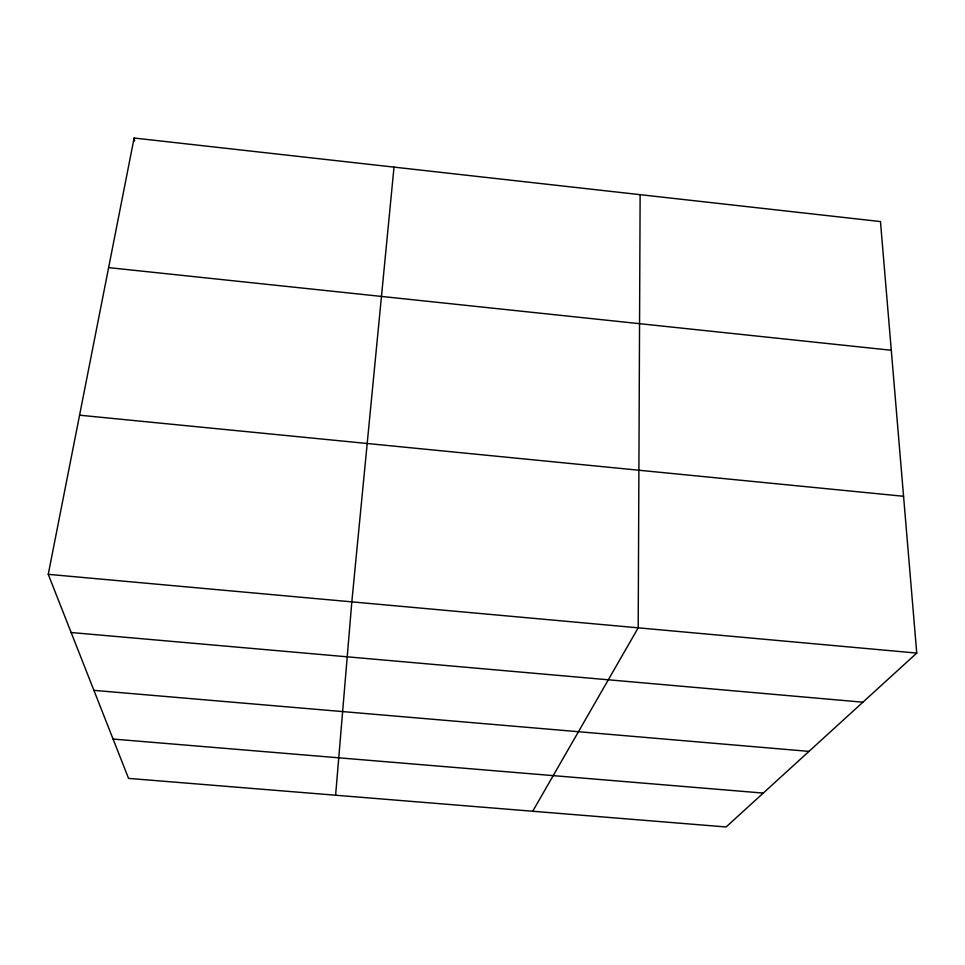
<?xml version="1.0" encoding="UTF-8"?>
<svg xmlns="http://www.w3.org/2000/svg" width="965" height="965" viewBox="0 0 965 965"><rect width="100%" height="100%" fill="white"/><g stroke="black" fill="none" stroke-linecap="round" stroke-linejoin="round"><path stroke-width="1.45" d="M640.133 194.665L638.191 627.829L532.716 811.251M335.615 795.232L351.827 601.858L394.01 167.114M48.25 574.332L134.123 138.031L880.466 221.564L916.75 653.088L726.102 826.969L128.55 778.393L48.25 574.332L916.75 653.088M113.074 739.057L763.243 793.085M93.907 690.361L808.972 751.385M71.145 632.521L862.903 702.194M79.576 415.191L903.566 496.275M108.623 267.619L891.286 350.259M134.123 138.031L134.581 140.962"/></g></svg>
